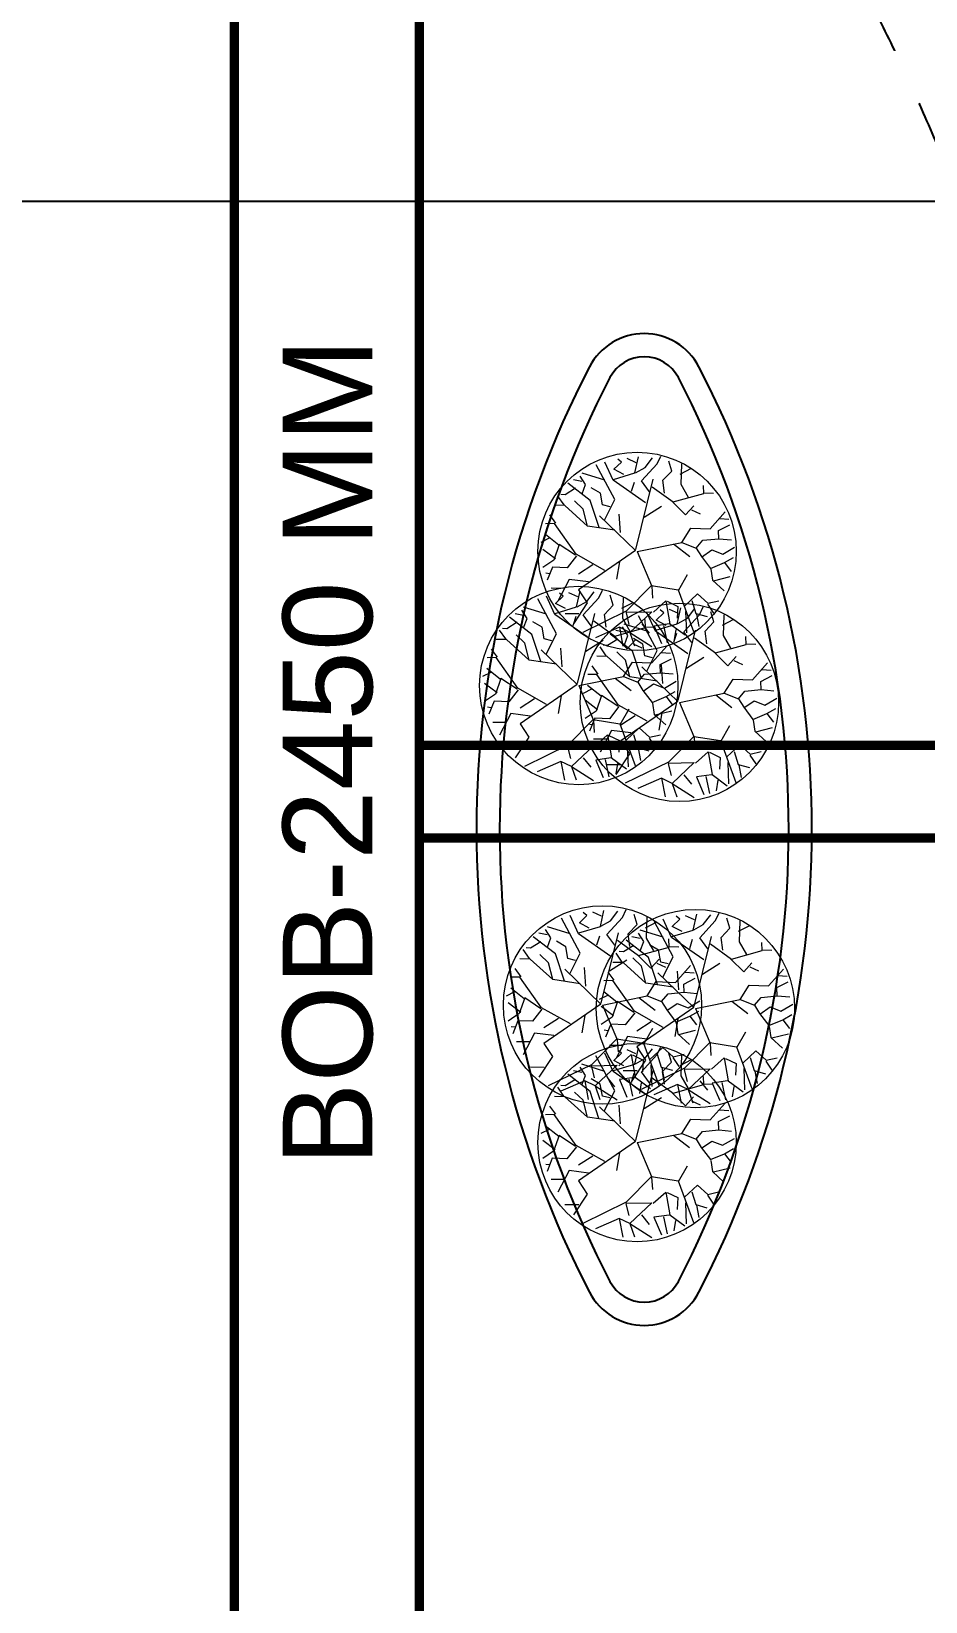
# Model space of a CAD drawing. Header units: millimetres. Extents: x 148480 to 578986, y 39883 to 155062.
# Drawn here: x 235764 to 238663, y 99665 to 104754 of the extents above; entities that cross this region are included whole.
import ezdxf

# ---------------------------------------------------------------- set-up
doc = ezdxf.new("R2010")
doc.units = ezdxf.units.MM
for name, pattern in [('CENTER', [2, 1.25, -0.25, 0.25, -0.25]), ('CONTINU', [0]), ('HIDDEN', [0.375, 0.25, -0.125])]:
    doc.linetypes.add(name, pattern=pattern)
for name, color, linetype in [('CEN', 252, 'CENTER'), ('Flooring', 44, 'Continuous'), ('I - MODULAR', 44, 'Continuous'), ('Layer2', 4, 'Continuous'), ('Layer4', 6, 'Continuous'), ('M-HVAC VRV PIPE', 4, 'Continuous'), ('M-HVAC-SUPPLY AIR DUCT', 4, 'Continuous')]:
    doc.layers.add(name, color=color, linetype=linetype)
doc.layers.add('I-01$0$i-plants', color=7, linetype='Continuous', lineweight=13, true_color=0x86b300)
doc.styles.add('R', font='romans.shx')
doc.styles.add('ROMAND', font='romand__.ttf')
doc.dimstyles.new('Vayucon', dxfattribs={"dimtxt": 200, "dimasz": 150, "dimexe": 0, "dimexo": 0, "dimgap": 9e-05, "dimtad": 1, "dimdec": 0, "dimrnd": 5, "dimzin": 0, "dimdsep": 46, "dimtxsty": 'ROMAND', "dimcen": 90, "dimclrd": 42, "dimclre": 8, "dimclrt": 7, "dimadec": 0, "dimazin": 0, "dimtfac": 1, "dimtdec": 0, "dimtofl": 0, "dimtmove": 1, "dimatfit": 0, "dimfxl": 1, "dimtolj": 1, "dimtzin": 0, "dimarcsym": 0})

# ---------------------------------------------------------------- blocks, each defined once
blk = doc.blocks.new('GFC1')
at = {"layer": 'CEN', "color": 8, "linetype": 'HIDDEN', "lineweight": 0, "ltscale": 1500}
for p, q in [((309656.3, 103425.7), (315044.3, 103425.7)), ((309656.3, 103125.7), (315044.3, 103125.7))]:
    blk.add_line(p, q, dxfattribs=at)
for points in [[(309053.8, 100526.4), (309053.8, 105940.7)], [(309653.8, 100526.4), (309653.8, 105940.7)]]:
    blk.add_lwpolyline(points, dxfattribs=at)
at = {"layer": 'Flooring', "color": 8, "linetype": 'HIDDEN', "ltscale": 1500}
blk.add_arc((305433.2, 102899.5), 6396.8, 330.30642, 33.81035, dxfattribs=at)
at = {"layer": 'I - MODULAR', "color": 8, "linetype": 'Continuous'}
for centre, radius, start, end in [((310383, 104560.3), 200, 27.4585, 152.5415), ((310383, 104560.3), 125, 27.4585, 152.5415), ((313090.5, 103153.3), 3251.2, 152.5415, 207.4585), ((307675.5, 103153.3), 3251.2, 332.5415, 27.4585), ((313090.5, 103153.3), 3176.2, 152.5415, 207.4585), ((307675.5, 103153.3), 3176.2, 332.5415, 27.4585), ((310383, 101746.4), 125, 207.4585, 332.5415), ((310383, 101746.4), 200, 207.4585, 332.5415)]:
    blk.add_arc(centre, radius, start, end, dxfattribs=at)
at = {"layer": 'I-01$0$i-plants', "color": 8}
for p, q in [((310287.7, 104222.3), (310227, 104335.4)), ((310282.1, 104285.1), (310255.6, 104344)), ((310285, 104320.6), (310309.2, 104344.1)), ((310316.9, 104303.6), (310285, 104320.6)), ((310309.2, 104344.1), (310297.4, 104354)), ((310356.7, 104342.1), (310328.3, 104355.1)), ((310353.1, 104308.8), (310364.4, 104360.7)), ((310355.3, 104309.5), (310385.8, 104326.7)), ((310374.3, 104283.3), (310424.7, 104338.4)), ((310385.8, 104326.7), (310410, 104358.1)), ((310424.7, 104338.4), (310437.2, 104363.7)), ((310472.1, 104315.1), (310462.4, 104347.3)), ((310499.7, 104304.7), (310536.4, 104323.8)), ((310503, 104271), (310505.2, 104338.5)), ((310207.9, 104220), (310135.5, 104275.7)), ((310180.6, 104281.5), (310154.2, 104287)), ((310192.4, 104271.6), (310175.5, 104298.7)), ((310255.3, 104285.1), (310181.4, 104308.3)), ((310181.5, 104241.4), (310192.4, 104271.6)), ((310386.9, 104211.8), (310282.1, 104285.1)), ((310283.6, 104288), (310353.1, 104308.8)), ((310342.1, 104249.3), (310351.2, 104278.9)), ((310356.2, 104060.7), (310412.5, 104288.2)), ((310400.5, 104248.1), (310374.3, 104283.3)), ((310443.1, 104284.9), (310472.1, 104315.1)), ((310448.7, 104243.8), (310443.1, 104284.9)), ((310526.6, 104229.6), (310503, 104271)), ((310576.5, 104242.1), (310575.4, 104268.3)), ((310123.1, 104205.1), (310103.2, 104233.9)), ((310126.6, 104238.4), (310112.7, 104239.5)), ((310160.5, 104259.2), (310126.6, 104238.4)), ((310185.2, 104191.6), (310157.2, 104218.2)), ((310236.7, 104132), (310207.9, 104220)), ((310241, 104243.4), (310211.3, 104261)), ((310248, 104205.1), (310241, 104243.4)), ((310254, 104156), (310287.7, 104222.3)), ((310409, 104264), (310477.4, 104214.9)), ((310477.4, 104214.9), (310576.5, 104242.1)), ((310575.8, 104244.4), (310607.4, 104243.3)), ((310096.3, 104146.2), (310077.1, 104172.6)), ((310126, 104203.2), (310092.2, 104204)), ((310199.3, 104136.7), (310126, 104203.2)), ((310199.3, 104136.7), (310185.2, 104191.6)), ((310354.8, 104057.5), (310238.4, 104170)), ((310272.3, 104199), (310248, 104205.1)), ((310306.2, 104115.4), (310301.7, 104175.6)), ((310382.9, 104165.3), (310439.1, 104200.9)), ((310475.5, 104214.3), (310516.7, 104173.3)), ((310516.7, 104173.3), (310543.6, 104202.5)), ((310536.2, 104189.7), (310564.6, 104176.7)), ((310597.3, 104127.7), (310645.8, 104182.3)), ((310091.9, 104144.9), (310063.2, 104144.4)), ((310162.2, 104045.3), (310091.9, 104144.9)), ((310288.2, 104123.4), (310199.3, 104136.7)), ((310505.5, 104083.9), (310534.1, 104130)), ((310534.1, 104130), (310597.3, 104127.7)), ((310623.7, 104122.2), (310660.5, 104141)), ((310624.9, 104095.7), (310623.7, 104122.2)), ((310627.7, 104160.9), (310657.2, 104158.8)), ((310075, 104097), (310047.8, 104083.5)), ((310106.6, 104074.3), (310062.5, 104109.2)), ((310107.8, 104077.1), (310089.7, 104026.4)), ((310160.8, 104042.1), (310107.8, 104077.1)), ((310360.1, 104054.4), (310505.5, 104083.9)), ((310478.2, 104078.6), (310530.5, 104038)), ((310505.5, 104083.9), (310551.4, 104065.5)), ((310551.4, 104065.5), (310572.7, 104090.7)), ((310551.4, 104065.5), (310568.4, 104038.4)), ((310572.7, 104090.7), (310624.9, 104095.7)), ((310624.9, 104095.7), (310666.1, 104091.8)), ((310637.5, 104045.7), (310675.6, 104068.1)), ((310089.7, 104026.4), (310054.5, 104002.4)), ((310095, 104030.5), (310054.6, 104061.1)), ((310163.6, 104040.5), (310132.9, 104001.5)), ((310255.9, 103993.2), (310162.2, 104045.3)), ((310354.8, 104057.5), (310169.9, 103930)), ((310303.3, 104020.8), (310293.5, 103964.1)), ((310360.1, 104054.4), (310406.8, 103944.3)), ((310568.4, 104038.4), (310598.1, 103999.2)), ((310569, 104036.1), (310602.1, 104059.5)), ((310598.1, 103999.2), (310643.7, 104018.2)), ((310602.1, 104059.5), (310637.5, 104045.7)), ((310643.7, 104018.2), (310672.3, 104034.9)), ((310643.7, 104018.2), (310665.5, 103989.7)), ((310076.2, 103982), (310064.5, 103983.8)), ((310085.4, 104003.5), (310068.9, 103961.1)), ((310132.9, 104001.5), (310085.4, 104003.5)), ((310139.8, 103963.6), (310102.8, 103893.4)), ((310202.4, 103955.5), (310139.8, 103963.6)), ((310217, 104010.8), (310170.3, 103980.9)), ((310494.3, 103927.8), (310523.6, 103979.4)), ((310598.9, 103996.6), (310604.9, 103960.9)), ((310604.9, 103960.9), (310642, 103926.5)), ((310607.7, 103959.3), (310661.8, 103972.7)), ((310092.9, 103850.6), (310066.4, 103909.5)), ((310123.7, 103934.7), (310081.2, 103935.1)), ((310095.8, 103886.2), (310120, 103909.7)), ((310120, 103909.7), (310108.2, 103919.6)), ((310167.5, 103907.7), (310139.1, 103920.7)), ((310163.9, 103874.4), (310175.2, 103926.2)), ((310170, 103929.9), (310198.3, 103887.4)), ((310196.6, 103892.3), (310220.8, 103923.6)), ((310235.5, 103904), (310247.9, 103929.3)), ((310282.9, 103880.7), (310273.2, 103912.9)), ((310406.8, 103944.3), (310324.5, 103860.9)), ((310406.8, 103944.3), (310493.5, 103930.4)), ((310407.4, 103942), (310410.4, 103902.6)), ((310493.5, 103930.4), (310543.2, 103795)), ((310514.1, 103877.5), (310555.6, 103916.8)), ((310555.6, 103916.8), (310589.4, 103886.6)), ((310003.2, 103837.2), (309986.3, 103864.3)), ((310066.1, 103850.7), (309992.2, 103873.8)), ((310098.5, 103787.9), (310037.7, 103900.9)), ((310094.4, 103853.5), (310163.9, 103874.4)), ((310127.7, 103869.2), (310095.8, 103886.2)), ((310198.3, 103887.4), (310153.6, 103820.3)), ((310166.1, 103875), (310196.6, 103892.3)), ((310324.5, 103860.9), (310184.5, 103792)), ((310185.1, 103848.9), (310235.5, 103904)), ((310253.9, 103850.5), (310282.9, 103880.7)), ((310310.5, 103870.3), (310347.2, 103889.4)), ((310313.8, 103836.6), (310315.9, 103904.1)), ((310323.4, 103857.7), (310407.9, 103859)), ((310407.9, 103859), (310336.3, 103792)), ((310412.7, 103857.7), (310453, 103894.2)), ((310446.3, 103855), (310434.5, 103864.9)), ((310453, 103894.2), (310466.4, 103820.3)), ((310457.9, 103892.8), (310492.1, 103876.2)), ((310493.8, 103853), (310465.4, 103866.1)), ((310492.1, 103876.2), (310489.9, 103838)), ((310490.2, 103819.7), (310501.5, 103871.6)), ((310517.1, 103859.6), (310519.7, 103790.7)), ((310522.9, 103837.7), (310547.1, 103869)), ((310537.6, 103895.1), (310550.2, 103853.3)), ((310561.8, 103849.4), (310574.3, 103874.7)), ((310587.9, 103883.7), (310607.9, 103854.7)), ((310589.4, 103886.6), (310624.7, 103894.7)), ((309971.3, 103824.8), (309937.4, 103804)), ((310018.7, 103785.6), (309946.3, 103841.3)), ((309991.4, 103847.1), (309965, 103852.6)), ((309992.2, 103807), (310003.2, 103837.2)), ((310051.8, 103808.9), (310022, 103826.5)), ((310058.8, 103770.7), (310051.8, 103808.9)), ((310197.7, 103777.4), (310092.9, 103850.6)), ((310170.8, 103852.3), (310126.3, 103852.4)), ((310152.9, 103814.8), (310162, 103844.5)), ((310167, 103626.3), (310223.3, 103853.8)), ((310211.3, 103813.6), (310185.1, 103848.9)), ((310219.8, 103829.6), (310288.2, 103780.4)), ((310302.4, 103808.7), (310225.3, 103774.9)), ((310259.5, 103809.3), (310253.9, 103850.5)), ((310288.2, 103780.4), (310387.3, 103807.7)), ((310336.3, 103792), (310302.4, 103808.7)), ((310302.4, 103808.7), (310313.9, 103747.7)), ((310329.5, 103782.5), (310312.6, 103809.6)), ((310337.4, 103795.2), (310313.8, 103836.6)), ((310392.4, 103796.1), (310318.5, 103819.2)), ((310324.1, 103855.5), (310333, 103817.8)), ((310424.8, 103733.3), (310364.1, 103846.3)), ((310374.8, 103819.8), (310399.6, 103789.4)), ((310387.3, 103807.7), (310386.2, 103833.9)), ((310386.6, 103810), (310418.2, 103808.8)), ((310419.2, 103796), (310392.7, 103854.9)), ((310464.2, 103819.7), (310415, 103812.7)), ((310415, 103812.7), (310438.8, 103755.8)), ((310420.7, 103798.9), (310490.2, 103819.7)), ((310422.1, 103831.5), (310446.3, 103855)), ((310454.1, 103814.6), (310422.1, 103831.5)), ((310445.8, 103814.2), (310458, 103758.8)), ((310466.4, 103820.3), (310515.3, 103784.1)), ((310492.4, 103820.4), (310522.9, 103837.7)), ((310511.4, 103794.3), (310561.8, 103849.4)), ((310550.2, 103853.3), (310586.9, 103843.1)), ((310553, 103851.7), (310560.5, 103811.1)), ((310580.2, 103795.8), (310609.2, 103826.1)), ((310609.2, 103826.1), (310599.5, 103858.2)), ((310636.8, 103815.6), (310673.5, 103834.8)), ((310640.1, 103781.9), (310642.3, 103849.4)), ((309936.8, 103768.8), (309902.9, 103769.6)), ((309933.9, 103770.7), (309914, 103799.4)), ((309937.4, 103804), (309923.5, 103805.1)), ((310010.1, 103702.3), (309936.8, 103768.8)), ((309996, 103757.2), (309968, 103783.8)), ((310010.1, 103702.3), (309996, 103757.2)), ((310047.4, 103697.6), (310018.7, 103785.6)), ((310083.1, 103764.6), (310058.8, 103770.7)), ((310064.7, 103721.6), (310098.5, 103787.9)), ((310193.7, 103730.9), (310249.9, 103766.5)), ((310297.6, 103770.1), (310263.7, 103749.3)), ((310345, 103730.9), (310272.6, 103786.6)), ((310286.3, 103779.9), (310327.5, 103738.8)), ((310317.7, 103792.4), (310291.3, 103797.9)), ((310318.6, 103752.3), (310329.5, 103782.5)), ((310327.5, 103738.8), (310354.4, 103768.1)), ((310336.3, 103792), (310408, 103746.6)), ((310336.3, 103792), (310351.7, 103748.5)), ((310378.1, 103754.3), (310348.4, 103771.9)), ((310524, 103722.7), (310419.2, 103796)), ((310479.2, 103760.2), (310488.3, 103789.8)), ((310485.1, 103801.9), (310479.7, 103768.1)), ((310493.3, 103571.7), (310549.6, 103799.1)), ((310537.6, 103759), (310511.4, 103794.3)), ((310546.1, 103775), (310614.5, 103725.8)), ((310585.8, 103754.7), (310580.2, 103795.8)), ((310663.7, 103740.6), (310640.1, 103781.9)), ((310713.6, 103753.1), (310712.5, 103779.3)), ((309902.7, 103710.4), (309874, 103710)), ((309907, 103711.7), (309887.9, 103738.2)), ((309973, 103610.9), (309902.7, 103710.4)), ((310165.6, 103623.1), (310049.2, 103735.6)), ((310117, 103681), (310112.5, 103741.2)), ((310263.1, 103714.1), (310229.3, 103714.9)), ((310260.2, 103716.1), (310240.4, 103744.8)), ((310263.7, 103749.3), (310249.8, 103750.5)), ((310336.4, 103647.7), (310263.1, 103714.1)), ((310322.3, 103702.5), (310294.3, 103729.1)), ((310373.8, 103643), (310345, 103730.9)), ((310347, 103755.3), (310375.4, 103742.2)), ((310385.1, 103716.1), (310378.1, 103754.3)), ((310409.4, 103709.9), (310385.1, 103716.1)), ((310391.1, 103666.9), (310424.8, 103733.3)), ((310408.1, 103693.3), (310456.5, 103747.8)), ((310434.5, 103687.8), (310471.3, 103706.6)), ((310438.5, 103726.5), (310468, 103724.4)), ((310520, 103676.2), (310576.2, 103711.8)), ((310612.6, 103725.2), (310653.8, 103684.2)), ((310614.5, 103725.8), (310713.6, 103753.1)), ((310653.8, 103684.2), (310680.7, 103713.5)), ((310712.9, 103755.3), (310744.5, 103754.2)), ((309885.8, 103662.6), (309858.6, 103649.1)), ((309917.4, 103639.9), (309873.3, 103674.7)), ((310099, 103689), (310010.1, 103702.3)), ((310229, 103655.8), (310200.3, 103655.3)), ((310233.4, 103657.1), (310214.2, 103683.5)), ((310299.3, 103556.2), (310229, 103655.8)), ((310316.3, 103649.5), (310344.9, 103695.6)), ((310336.4, 103647.7), (310322.3, 103702.5)), ((310344.9, 103695.6), (310408.1, 103693.3)), ((310362.2, 103631.1), (310383.5, 103656.2)), ((310491.9, 103568.4), (310375.5, 103680.9)), ((310383.5, 103656.2), (310435.6, 103661.3)), ((310435.6, 103661.3), (310434.5, 103687.8)), ((310435.6, 103661.3), (310476.9, 103657.4)), ((310443.3, 103626.3), (310438.8, 103686.5)), ((310673.3, 103700.6), (310701.7, 103687.6)), ((310734.4, 103638.7), (310782.9, 103693.2)), ((310764.8, 103671.8), (310794.3, 103669.7)), ((309905.8, 103596.1), (309865.3, 103626.7)), ((309918.6, 103642.7), (309900.5, 103592)), ((309971.6, 103607.7), (309918.6, 103642.7)), ((309974.4, 103606), (309943.7, 103567.1)), ((310066.7, 103558.7), (309973, 103610.9)), ((310165.6, 103623.1), (309980.7, 103495.6)), ((310170.9, 103619.9), (310316.3, 103649.5)), ((310170.9, 103619.9), (310217.5, 103509.9)), ((310212.1, 103607.9), (310184.9, 103594.5)), ((310243.7, 103585.2), (310199.6, 103620.1)), ((310289, 103644.2), (310341.2, 103603.6)), ((310316.3, 103649.5), (310362.2, 103631.1)), ((310425.3, 103634.4), (310336.4, 103647.7)), ((310362.2, 103631.1), (310379.1, 103604)), ((310379.1, 103604), (310408.9, 103564.8)), ((310379.8, 103601.7), (310412.9, 103625.1)), ((310412.9, 103625.1), (310448.3, 103611.3)), ((310448.3, 103611.3), (310486.4, 103633.7)), ((310642.6, 103594.9), (310671.2, 103640.9)), ((310671.2, 103640.9), (310734.4, 103638.7)), ((310709.8, 103601.6), (310762, 103606.6)), ((310760.8, 103633.1), (310797.6, 103652)), ((310762, 103606.6), (310760.8, 103633.1)), ((310762, 103606.6), (310803.2, 103602.7)), ((309900.5, 103592), (309865.3, 103568)), ((309896.2, 103569.1), (309879.7, 103526.7)), ((309943.7, 103567.1), (309896.2, 103569.1)), ((310027.8, 103576.4), (309981.1, 103546.5)), ((310114.1, 103586.4), (310104.3, 103529.7)), ((310232.1, 103541.4), (310191.7, 103572.1)), ((310244.9, 103588), (310226.8, 103537.3)), ((310297.9, 103553), (310244.9, 103588)), ((310393, 103504.1), (310299.3, 103556.2)), ((310491.9, 103568.4), (310307, 103440.9)), ((310408.9, 103564.8), (310454.5, 103583.8)), ((310409.7, 103562.2), (310415.6, 103526.5)), ((310454.5, 103583.8), (310483.1, 103600.5)), ((310454.5, 103583.8), (310476.3, 103555.3)), ((310497.2, 103565.3), (310642.6, 103594.9)), ((310497.2, 103565.3), (310543.9, 103455.2)), ((310615.3, 103589.5), (310667.6, 103548.9)), ((310642.6, 103594.9), (310688.5, 103576.4)), ((310688.5, 103576.4), (310709.8, 103601.6)), ((310688.5, 103576.4), (310705.5, 103549.3)), ((310706.1, 103547.1), (310739.2, 103570.4)), ((310739.2, 103570.4), (310774.6, 103556.6)), ((310774.6, 103556.6), (310812.7, 103579)), ((309887, 103547.6), (309875.3, 103549.4)), ((309950.6, 103529.2), (309913.6, 103459)), ((310013.2, 103521.1), (309950.6, 103529.2)), ((310217.5, 103509.9), (310135.3, 103426.5)), ((310226.8, 103537.3), (310191.6, 103513.3)), ((310222.5, 103514.5), (310206, 103472)), ((310217.5, 103509.9), (310304.3, 103495.9)), ((310218.2, 103507.6), (310221.2, 103468.2)), ((310270, 103512.4), (310222.5, 103514.5)), ((310300.7, 103551.4), (310270, 103512.4)), ((310305, 103493.3), (310334.4, 103544.9)), ((310354.1, 103521.8), (310307.4, 103491.8)), ((310415.6, 103526.5), (310452.8, 103492)), ((310418.5, 103524.9), (310472.5, 103538.3)), ((310440.4, 103531.7), (310430.6, 103475)), ((310705.5, 103549.3), (310735.2, 103510.2)), ((310735.2, 103510.2), (310780.8, 103529.1)), ((310736, 103507.6), (310742, 103471.9)), ((310780.8, 103529.1), (310809.4, 103545.9)), ((310780.8, 103529.1), (310802.6, 103500.7)), ((309934.5, 103500.3), (309892, 103500.6)), ((310009.1, 103453), (309964.4, 103385.8)), ((309980.8, 103495.5), (310009.1, 103453)), ((310213.3, 103493), (310201.6, 103494.7)), ((310223.5, 103423.2), (310263.8, 103459.7)), ((310276.9, 103474.5), (310239.9, 103404.4)), ((310263.8, 103459.7), (310277.1, 103385.9)), ((310268.7, 103458.4), (310302.8, 103441.7)), ((310339.5, 103466.4), (310276.9, 103474.5)), ((310304.3, 103495.9), (310354, 103360.5)), ((310324.8, 103443), (310366.4, 103482.4)), ((310348.4, 103460.7), (310361, 103418.9)), ((310366.4, 103482.4), (310400.2, 103452.2)), ((310400.2, 103452.2), (310435.5, 103460.3)), ((310543.9, 103455.2), (310461.6, 103371.8)), ((310543.9, 103455.2), (310630.6, 103441.3)), ((310544.5, 103453), (310547.5, 103413.5)), ((310631.4, 103438.7), (310660.7, 103490.3)), ((310742, 103471.9), (310779.1, 103437.4)), ((310744.8, 103470.2), (310798.9, 103483.6)), ((309981.6, 103417.9), (309937.1, 103418)), ((310135.3, 103426.5), (309995.3, 103357.6)), ((310134.2, 103423.3), (310218.7, 103424.6)), ((310134.8, 103421.1), (310143.8, 103383.4)), ((310218.7, 103424.6), (310147.1, 103357.5)), ((310260.8, 103445.7), (310218.3, 103446)), ((310302.8, 103441.7), (310300.7, 103403.6)), ((310307.1, 103440.8), (310335.4, 103398.4)), ((310327.8, 103425.2), (310330.5, 103356.3)), ((310361, 103418.9), (310397.7, 103408.6)), ((310363.8, 103417.2), (310371.3, 103376.7)), ((310398.7, 103449.3), (310418.6, 103420.2)), ((310549.8, 103368.6), (310590.1, 103405.1)), ((310590.1, 103405.1), (310603.5, 103331.3)), ((310595, 103403.7), (310629.2, 103387.1)), ((310630.6, 103441.3), (310680.3, 103305.9)), ((310651.2, 103388.4), (310692.7, 103427.7)), ((310674.7, 103406.1), (310687.3, 103364.2)), ((310692.7, 103427.7), (310726.5, 103397.6)), ((310726.5, 103397.6), (310761.8, 103405.7)), ((310113.2, 103374.2), (310036.1, 103340.5)), ((310147.1, 103357.5), (310113.2, 103374.2)), ((310113.2, 103374.2), (310124.7, 103313.3)), ((310147.1, 103357.5), (310218.8, 103312.2)), ((310147.1, 103357.5), (310162.5, 103314)), ((310185.6, 103385.4), (310210.4, 103354.9)), ((310275, 103385.3), (310225.8, 103378.3)), ((310225.8, 103378.3), (310249.6, 103321.4)), ((310256.6, 103379.8), (310268.8, 103324.3)), ((310307.9, 103363.2), (310263.4, 103363.3)), ((310277.1, 103385.9), (310326, 103349.7)), ((310295.9, 103367.5), (310290.5, 103333.7)), ((310335.4, 103398.4), (310290.7, 103331.2)), ((310461.6, 103371.8), (310321.6, 103303)), ((310460.5, 103368.7), (310545, 103370)), ((310461.2, 103366.4), (310470.1, 103328.8)), ((310545, 103370), (310473.4, 103302.9)), ((310629.2, 103387.1), (310627, 103349)), ((310654.2, 103370.5), (310656.8, 103301.7)), ((310687.3, 103364.2), (310724, 103354)), ((310690.2, 103362.6), (310697.6, 103322)), ((310725, 103394.6), (310745, 103365.6)), ((310439.5, 103319.6), (310362.4, 103285.8)), ((310473.4, 103302.9), (310439.5, 103319.6)), ((310439.5, 103319.6), (310451, 103258.7)), ((310473.4, 103302.9), (310545.1, 103257.5)), ((310473.4, 103302.9), (310488.8, 103259.4)), ((310512, 103330.7), (310536.7, 103300.3)), ((310601.3, 103330.6), (310552.1, 103323.6)), ((310552.1, 103323.6), (310575.9, 103266.8)), ((310582.9, 103325.1), (310595.1, 103269.7)), ((310603.5, 103331.3), (310652.4, 103295)), ((310622.2, 103312.9), (310616.8, 103279)), ((310312.3, 102868.6), (310324.8, 102893.9)), ((310175.3, 102752.5), (310114.6, 102865.5)), ((310169.8, 102815.2), (310143.3, 102874.1)), ((310172.7, 102850.7), (310196.9, 102874.3)), ((310204.6, 102833.8), (310172.7, 102850.7)), ((310196.9, 102874.3), (310185.1, 102884.2)), ((310244.3, 102872.2), (310216, 102885.3)), ((310240.8, 102839), (310252, 102890.8)), ((310242.9, 102839.6), (310273.4, 102856.9)), ((310262, 102813.5), (310312.3, 102868.6)), ((310273.4, 102856.9), (310297.6, 102888.2)), ((310330.8, 102815), (310359.7, 102845.3)), ((310359.7, 102845.3), (310350.1, 102877.4)), ((310387.3, 102834.8), (310424, 102854)), ((310390.6, 102801.2), (310392.8, 102868.7)), ((310476.6, 102741.1), (310415.9, 102854.1)), ((310471.1, 102803.8), (310444.6, 102862.7)), ((310474, 102839.3), (310498.2, 102862.8)), ((310498.2, 102862.8), (310486.3, 102872.7)), ((310545.6, 102860.8), (310517.3, 102873.9)), ((310542.1, 102827.6), (310553.3, 102879.4)), ((310544.2, 102828.2), (310574.7, 102845.5)), ((310563.3, 102802.1), (310613.6, 102857.2)), ((310574.7, 102845.5), (310598.9, 102876.8)), ((310613.6, 102857.2), (310626.1, 102882.5)), ((310661, 102833.9), (310651.4, 102866)), ((310688.6, 102823.4), (310725.3, 102842.6)), ((310691.9, 102789.7), (310694.1, 102857.2)), ((310095.6, 102750.1), (310023.1, 102805.9)), ((310068.3, 102811.6), (310041.9, 102817.2)), ((310080.1, 102801.7), (310063.1, 102828.8)), ((310142.9, 102815.3), (310069.1, 102838.4)), ((310069.1, 102771.6), (310080.1, 102801.7)), ((310128.6, 102773.5), (310098.9, 102791.1)), ((310274.6, 102741.9), (310169.8, 102815.2)), ((310171.3, 102818.1), (310240.8, 102839)), ((310229.7, 102779.4), (310238.8, 102809)), ((310243.9, 102590.9), (310300.2, 102818.3)), ((310288.2, 102778.2), (310262, 102813.5)), ((310296.6, 102794.2), (310365, 102745)), ((310396.9, 102738.7), (310324.4, 102794.5)), ((310336.3, 102773.9), (310330.8, 102815)), ((310369.6, 102800.2), (310343.2, 102805.7)), ((310381.4, 102790.3), (310364.4, 102817.4)), ((310444.2, 102803.9), (310370.4, 102827)), ((310370.4, 102760.1), (310381.4, 102790.3)), ((310414.3, 102759.8), (310390.6, 102801.2)), ((310464.2, 102772.3), (310463.1, 102798.5)), ((310575.9, 102730.5), (310471.1, 102803.8)), ((310472.6, 102806.7), (310542.1, 102827.6)), ((310505.9, 102822.4), (310474, 102839.3)), ((310531, 102768), (310540.1, 102797.6)), ((310545.1, 102579.5), (310601.5, 102806.9)), ((310589.5, 102766.8), (310563.3, 102802.1)), ((310632.1, 102803.6), (310661, 102833.9)), ((310637.6, 102762.5), (310632.1, 102803.6)), ((310715.5, 102748.4), (310691.9, 102789.7)), ((310010.7, 102735.3), (309990.9, 102764)), ((310014.3, 102768.6), (310000.4, 102769.7)), ((310048.1, 102789.3), (310014.3, 102768.6)), ((310072.8, 102721.7), (310044.8, 102748.4)), ((310124.3, 102662.2), (310095.6, 102750.1)), ((310135.7, 102735.3), (310128.6, 102773.5)), ((310141.6, 102686.1), (310175.3, 102752.5)), ((310312, 102723.9), (310292.2, 102752.6)), ((310315.6, 102757.1), (310301.7, 102758.3)), ((310349.4, 102777.9), (310315.6, 102757.1)), ((310363.1, 102744.5), (310404.3, 102703.4)), ((310365, 102745), (310464.2, 102772.3)), ((310429.9, 102762.1), (310400.2, 102779.7)), ((310437, 102723.9), (310429.9, 102762.1)), ((310442.9, 102674.7), (310476.6, 102741.1)), ((310463.5, 102774.6), (310495.1, 102773.4)), ((310597.9, 102782.8), (310666.3, 102733.6)), ((310666.3, 102733.6), (310765.4, 102760.9)), ((310765.4, 102760.9), (310764.4, 102787.1)), ((310764.8, 102763.1), (310796.3, 102762)), ((309983.9, 102676.3), (309964.8, 102702.8)), ((310013.6, 102733.3), (309979.8, 102734.2)), ((310086.9, 102666.9), (310013.6, 102733.3)), ((310086.9, 102666.9), (310072.8, 102721.7)), ((310242.5, 102587.6), (310126.1, 102700.2)), ((310159.9, 102729.1), (310135.7, 102735.3)), ((310193.8, 102645.6), (310189.3, 102705.8)), ((310285.2, 102664.9), (310266.1, 102691.3)), ((310270.5, 102695.5), (310326.8, 102731.1)), ((310314.9, 102721.9), (310281.1, 102722.7)), ((310388.2, 102655.5), (310314.9, 102721.9)), ((310374.1, 102710.3), (310346.1, 102736.9)), ((310388.2, 102655.5), (310374.1, 102710.3)), ((310425.6, 102650.8), (310396.9, 102738.7)), ((310404.3, 102703.4), (310431.2, 102732.7)), ((310423.9, 102719.9), (310452.3, 102706.8)), ((310543.8, 102576.2), (310427.4, 102688.7)), ((310461.2, 102717.7), (310437, 102723.9)), ((310484.9, 102657.9), (310533.4, 102712.4)), ((310495.1, 102634.1), (310490.6, 102694.3)), ((310515.3, 102691.1), (310544.9, 102689)), ((310571.8, 102684), (310628.1, 102719.7)), ((310664.4, 102733), (310705.6, 102692)), ((310705.6, 102692), (310732.5, 102721.3)), ((310725.2, 102708.5), (310753.5, 102695.4)), ((310786.2, 102646.5), (310834.7, 102701)), ((309994.3, 102604.4), (309950.2, 102639.3)), ((309979.6, 102675), (309950.8, 102674.5)), ((310049.8, 102575.5), (309979.6, 102675)), ((310175.8, 102653.6), (310086.9, 102666.9)), ((310280.9, 102663.6), (310252.1, 102663.1)), ((310351.1, 102564.1), (310280.9, 102663.6)), ((310477.1, 102642.2), (310388.2, 102655.5)), ((310393.1, 102614.1), (310421.7, 102660.2)), ((310421.7, 102660.2), (310484.9, 102657.9)), ((310511.3, 102652.4), (310548.1, 102671.2)), ((310512.5, 102625.8), (310511.3, 102652.4)), ((310694.4, 102602.7), (310723, 102648.7)), ((310723, 102648.7), (310786.2, 102646.5)), ((310812.6, 102641), (310849.4, 102659.8)), ((310813.8, 102614.4), (310812.6, 102641)), ((310816.6, 102679.7), (310846.2, 102677.5)), ((309962.7, 102627.2), (309935.5, 102613.7)), ((309982.6, 102560.6), (309942.2, 102591.3)), ((309995.5, 102607.3), (309977.4, 102556.6)), ((310048.4, 102572.2), (309995.5, 102607.3)), ((310242.5, 102587.6), (310057.5, 102460.1)), ((310264, 102615.7), (310236.8, 102602.3)), ((310247.8, 102584.5), (310393.1, 102614.1)), ((310295.5, 102593), (310251.5, 102627.9)), ((310296.8, 102595.9), (310278.7, 102545.2)), ((310349.7, 102560.8), (310296.8, 102595.9)), ((310365.8, 102608.7), (310418.1, 102568.2)), ((310393.1, 102614.1), (310439, 102595.7)), ((310439, 102595.7), (310460.4, 102620.8)), ((310439, 102595.7), (310456, 102568.6)), ((310456.7, 102566.3), (310489.8, 102589.7)), ((310460.4, 102620.8), (310512.5, 102625.8)), ((310489.8, 102589.7), (310525.1, 102575.9)), ((310512.5, 102625.8), (310553.8, 102622)), ((310525.1, 102575.9), (310563.2, 102598.3)), ((310549.1, 102573.1), (310694.4, 102602.7)), ((310667.1, 102597.3), (310719.4, 102556.7)), ((310694.4, 102602.7), (310740.3, 102584.2)), ((310740.3, 102584.2), (310761.7, 102609.4)), ((310761.7, 102609.4), (310813.8, 102614.4)), ((310813.8, 102614.4), (310855.1, 102610.5)), ((310826.4, 102564.5), (310864.5, 102586.8)), ((309977.4, 102556.6), (309942.1, 102532.6)), ((310051.3, 102570.6), (310020.5, 102531.7)), ((310143.6, 102523.3), (310049.8, 102575.5)), ((310104.7, 102541), (310057.9, 102511.1)), ((310191, 102551), (310181.2, 102494.3)), ((310278.7, 102545.2), (310243.4, 102521.1)), ((310283.9, 102549.2), (310243.5, 102579.9)), ((310247.8, 102584.5), (310294.4, 102474.5)), ((310352.6, 102559.2), (310321.8, 102520.2)), ((310444.9, 102511.9), (310351.1, 102564.1)), ((310543.8, 102576.2), (310358.8, 102448.7)), ((310456, 102568.6), (310485.7, 102529.4)), ((310492.3, 102539.6), (310482.5, 102482.8)), ((310485.7, 102529.4), (310531.3, 102548.4)), ((310531.3, 102548.4), (310559.9, 102565.1)), ((310531.3, 102548.4), (310553.1, 102519.9)), ((310549.1, 102573.1), (310595.7, 102463)), ((310740.3, 102584.2), (310757.3, 102557.2)), ((310757.3, 102557.2), (310787, 102518)), ((310758, 102554.9), (310791, 102578.2)), ((310787, 102518), (310832.6, 102537)), ((310791, 102578.2), (310826.4, 102564.5)), ((310832.6, 102537), (310861.2, 102553.7)), ((310832.6, 102537), (310854.4, 102508.5)), ((309963.9, 102512.2), (309952.1, 102514)), ((309973, 102533.7), (309956.6, 102491.3)), ((310020.5, 102531.7), (309973, 102533.7)), ((310027.4, 102493.8), (309990.4, 102423.6)), ((310090, 102485.7), (310027.4, 102493.8)), ((310265.2, 102500.8), (310253.4, 102502.6)), ((310274.3, 102522.3), (310257.9, 102479.8)), ((310321.8, 102520.2), (310274.3, 102522.3)), ((310406, 102529.6), (310359.2, 102499.6)), ((310381.9, 102457.9), (310411.2, 102509.5)), ((310486.5, 102526.8), (310492.5, 102491.1)), ((310492.5, 102491.1), (310529.7, 102456.6)), ((310495.3, 102489.5), (310549.4, 102502.9)), ((310683.2, 102446.5), (310712.5, 102498.1)), ((310787.8, 102515.4), (310793.8, 102479.7)), ((310796.6, 102478.1), (310850.7, 102491.4)), ((310011.4, 102464.9), (309968.8, 102465.2)), ((310057.6, 102460), (310086, 102417.6)), ((310294.4, 102474.5), (310212.1, 102391.1)), ((310312.6, 102453.5), (310270.1, 102453.8)), ((310328.7, 102482.4), (310291.7, 102412.2)), ((310294.4, 102474.5), (310381.1, 102460.5)), ((310295.1, 102472.2), (310298.1, 102432.8)), ((310308.9, 102428.4), (310297.1, 102438.3)), ((310356.4, 102426.4), (310328, 102439.5)), ((310391.3, 102474.2), (310328.7, 102482.4)), ((310352.8, 102393.1), (310364.1, 102445)), ((310358.9, 102448.6), (310387.3, 102406.2)), ((310381.1, 102460.5), (310430.9, 102325.1)), ((310385.5, 102411.1), (310409.7, 102442.4)), ((310401.7, 102407.6), (310443.3, 102447)), ((310424.4, 102422.7), (310436.9, 102448.1)), ((310443.3, 102447), (310477.1, 102416.8)), ((310595.7, 102463), (310513.4, 102379.6)), ((310595.7, 102463), (310682.4, 102449.1)), ((310596.4, 102460.8), (310599.4, 102421.3)), ((310682.4, 102449.1), (310732.2, 102313.7)), ((310703, 102396.2), (310744.5, 102435.5)), ((310744.5, 102435.5), (310778.4, 102405.4)), ((310793.8, 102479.7), (310831, 102445.2)), ((310086, 102417.6), (310041.3, 102350.4)), ((310212.1, 102391.1), (310072.1, 102322.2)), ((310192.2, 102355.9), (310175.2, 102383)), ((310255, 102369.4), (310181.2, 102392.6)), ((310211, 102387.9), (310295.5, 102389.2)), ((310211.7, 102385.6), (310220.6, 102348)), ((310295.5, 102389.2), (310224, 102322.1)), ((310287.4, 102306.7), (310226.7, 102419.7)), ((310281.9, 102369.4), (310255.3, 102428.3)), ((310283.3, 102372.3), (310352.8, 102393.1)), ((310284.8, 102404.9), (310308.9, 102428.4)), ((310316.7, 102387.9), (310284.8, 102404.9)), ((310300.3, 102387.8), (310340.7, 102424.3)), ((310340.7, 102424.3), (310354, 102350.5)), ((310387.3, 102406.2), (310342.6, 102339)), ((310345.5, 102422.9), (310379.7, 102406.3)), ((310355, 102393.8), (310385.5, 102411.1)), ((310374, 102367.7), (310424.4, 102422.7)), ((310379.7, 102406.3), (310377.6, 102368.2)), ((310404.7, 102389.8), (310407.4, 102320.9)), ((310425.3, 102425.3), (310437.8, 102383.4)), ((310437.8, 102383.4), (310474.5, 102373.2)), ((310442.8, 102369.2), (310471.8, 102399.5)), ((310471.8, 102399.5), (310462.2, 102431.6)), ((310475.6, 102413.9), (310495.5, 102384.8)), ((310477.1, 102416.8), (310512.4, 102424.9)), ((310499.4, 102389), (310536.1, 102408.1)), ((310502.7, 102355.3), (310504.9, 102422.8)), ((310601.6, 102376.4), (310642, 102412.9)), ((310642, 102412.9), (310655.3, 102339.1)), ((310646.8, 102411.5), (310681, 102394.9)), ((310681, 102394.9), (310678.9, 102356.8)), ((310726.6, 102413.9), (310739.1, 102372)), ((310776.9, 102402.4), (310796.8, 102373.4)), ((310778.4, 102405.4), (310813.7, 102413.5)), ((310058.5, 102382.5), (310014, 102382.6)), ((310190.1, 102338.8), (310112.9, 102305.1)), ((310160.2, 102343.5), (310126.4, 102322.7)), ((310207.6, 102304.3), (310135.2, 102360)), ((310180.4, 102365.8), (310153.9, 102371.3)), ((310181.2, 102325.7), (310192.2, 102355.9)), ((310224, 102322.1), (310190.1, 102338.8)), ((310190.1, 102338.8), (310201.6, 102277.9)), ((310240.7, 102327.7), (310211, 102345.3)), ((310262.5, 102349.9), (310287.2, 102319.5)), ((310386.7, 102296.1), (310281.9, 102369.4)), ((310351.8, 102349.9), (310302.6, 102342.9)), ((310302.6, 102342.9), (310326.5, 102286)), ((310359.8, 102371), (310315.2, 102371.1)), ((310333.4, 102344.3), (310345.6, 102288.9)), ((310341.8, 102333.6), (310350.9, 102363.2)), ((310354, 102350.5), (310402.9, 102314.2)), ((310355.9, 102145), (310412.2, 102372.5)), ((310372.8, 102332.1), (310367.3, 102298.3)), ((310513.4, 102379.6), (310373.4, 102310.8)), ((310400.3, 102332.4), (310374, 102367.7)), ((310408.7, 102348.4), (310477.1, 102299.2)), ((310440.7, 102381.8), (310448.1, 102341.3)), ((310448.4, 102328.1), (310442.8, 102369.2)), ((310526.3, 102314), (310502.7, 102355.3)), ((310512.3, 102376.5), (310596.8, 102377.8)), ((310513, 102374.2), (310521.9, 102336.6)), ((310596.8, 102377.8), (310525.3, 102310.7)), ((310563.8, 102338.5), (310588.5, 102308.1)), ((310576.2, 102326.4), (310575.1, 102352.6)), ((310653.1, 102338.4), (310603.9, 102331.5)), ((310634.7, 102332.9), (310646.9, 102277.5)), ((310655.3, 102339.1), (310704.2, 102302.8)), ((310706, 102378.3), (310708.7, 102309.5)), ((310739.1, 102372), (310775.8, 102361.8)), ((310742, 102370.4), (310749.4, 102329.8)), ((310125.7, 102287.5), (310091.9, 102288.3)), ((310122.8, 102289.5), (310103, 102318.2)), ((310126.4, 102322.7), (310112.5, 102323.9)), ((310199, 102221.1), (310125.7, 102287.5)), ((310184.9, 102275.9), (310156.9, 102302.5)), ((310236.4, 102216.4), (310207.6, 102304.3)), ((310224, 102322.1), (310295.6, 102276.8)), ((310224, 102322.1), (310239.4, 102278.6)), ((310247.8, 102289.5), (310240.7, 102327.7)), ((310272, 102283.3), (310247.8, 102289.5)), ((310253.7, 102240.3), (310287.4, 102306.7)), ((310382.6, 102249.6), (310438.9, 102285.2)), ((310491.4, 102327.4), (310414.2, 102293.7)), ((310475.2, 102298.6), (310516.4, 102257.6)), ((310477.1, 102299.2), (310576.2, 102326.4)), ((310525.3, 102310.7), (310491.4, 102327.4)), ((310491.4, 102327.4), (310502.9, 102266.5)), ((310516.4, 102257.6), (310543.3, 102286.9)), ((310525.3, 102310.7), (310596.9, 102265.3)), ((310525.3, 102310.7), (310540.7, 102267.2)), ((310575.5, 102328.7), (310607.1, 102327.6)), ((310603.9, 102331.5), (310627.8, 102274.6)), ((310674.1, 102320.7), (310668.6, 102286.8)), ((310096, 102230.5), (310076.8, 102256.9)), ((310199, 102221.1), (310184.9, 102275.9)), ((310354.5, 102141.8), (310238.2, 102254.3)), ((310305.9, 102199.7), (310301.4, 102259.9)), ((310535.9, 102274), (310564.3, 102261)), ((310597, 102212.1), (310645.5, 102266.6)), ((310627.4, 102245.2), (310656.9, 102243.1)), ((310074.8, 102181.3), (310047.6, 102167.8)), ((310106.3, 102158.6), (310062.3, 102193.5)), ((310091.6, 102229.2), (310062.9, 102228.7)), ((310161.9, 102129.6), (310091.6, 102229.2)), ((310287.9, 102207.8), (310199, 102221.1)), ((310505.2, 102168.2), (310533.8, 102214.3)), ((310533.8, 102214.3), (310597, 102212.1)), ((310572.4, 102175), (310624.6, 102180)), ((310623.4, 102206.5), (310660.2, 102225.4)), ((310624.6, 102180), (310623.4, 102206.5)), ((310624.6, 102180), (310665.8, 102176.1)), ((310094.7, 102114.8), (310054.3, 102145.5)), ((310107.5, 102161.4), (310089.4, 102110.7)), ((310160.5, 102126.4), (310107.5, 102161.4)), ((310255.6, 102077.5), (310161.9, 102129.6)), ((310354.5, 102141.8), (310169.6, 102014.3)), ((310359.8, 102138.7), (310505.2, 102168.2)), ((310359.8, 102138.7), (310406.5, 102028.6)), ((310477.9, 102162.9), (310530.2, 102122.3)), ((310505.2, 102168.2), (310551.1, 102149.8)), ((310551.1, 102149.8), (310572.4, 102175)), ((310551.1, 102149.8), (310568.1, 102122.7)), ((310568.8, 102120.5), (310601.8, 102143.8)), ((310601.8, 102143.8), (310637.2, 102130)), ((310637.2, 102130), (310675.3, 102152.4)), ((310089.4, 102110.7), (310054.2, 102086.7)), ((310085.1, 102087.9), (310068.7, 102045.4)), ((310132.6, 102085.8), (310085.1, 102087.9)), ((310163.3, 102124.8), (310132.6, 102085.8)), ((310216.7, 102095.2), (310170, 102065.2)), ((310303.1, 102105.1), (310293.2, 102048.4)), ((310568.1, 102122.7), (310597.8, 102083.5)), ((310597.8, 102083.5), (310643.4, 102102.5)), ((310598.6, 102080.9), (310604.6, 102045.3)), ((310643.4, 102102.5), (310672, 102119.2)), ((310643.4, 102102.5), (310665.2, 102074.1)), ((310075.9, 102066.4), (310064.2, 102068.1)), ((310139.5, 102047.9), (310102.5, 101977.8)), ((310202.1, 102039.8), (310139.5, 102047.9)), ((310406.5, 102028.6), (310324.2, 101945.2)), ((310406.5, 102028.6), (310493.2, 102014.7)), ((310494, 102012.1), (310523.3, 102063.7)), ((310604.6, 102045.3), (310641.7, 102010.8)), ((310607.4, 102043.6), (310661.5, 102057)), ((310123.4, 102019.1), (310080.9, 102019.4)), ((310169.7, 102014.2), (310198, 101971.8)), ((310407.2, 102026.4), (310410.1, 101986.9)), ((310412.4, 101942), (310452.8, 101978.5)), ((310452.8, 101978.5), (310466.1, 101904.7)), ((310457.6, 101977.1), (310491.8, 101960.5)), ((310493.2, 102014.7), (310543, 101879.3)), ((310513.8, 101961.8), (310555.3, 102001.1)), ((310537.4, 101979.5), (310549.9, 101937.6)), ((310555.3, 102001.1), (310589.1, 101970.9)), ((310589.1, 101970.9), (310624.4, 101979.1)), ((310170.6, 101936.6), (310126, 101936.7)), ((310198, 101971.8), (310153.4, 101904.6)), ((310324.2, 101945.2), (310184.2, 101876.3)), ((310323.1, 101942.1), (310407.6, 101943.4)), ((310323.8, 101939.8), (310332.7, 101902.1)), ((310407.6, 101943.4), (310336.1, 101876.3)), ((310491.8, 101960.5), (310489.7, 101922.3)), ((310516.8, 101943.9), (310519.5, 101875)), ((310549.9, 101937.6), (310586.6, 101927.4)), ((310552.8, 101936), (310560.2, 101895.4)), ((310587.7, 101968), (310607.6, 101939)), ((310302.2, 101893), (310225, 101859.2)), ((310336.1, 101876.3), (310302.2, 101893)), ((310302.2, 101893), (310313.6, 101832.1)), ((310336.1, 101876.3), (310407.7, 101830.9)), ((310336.1, 101876.3), (310351.5, 101832.8)), ((310374.6, 101904.1), (310399.3, 101873.7)), ((310463.9, 101904), (310414.7, 101897)), ((310414.7, 101897), (310438.6, 101840.2)), ((310445.5, 101898.5), (310457.7, 101843.1)), ((310466.1, 101904.7), (310515, 101868.4)), ((310484.9, 101886.2), (310479.4, 101852.4))]:
    blk.add_line(p, q, dxfattribs=at)
at = {"layer": 'I-01$0$i-plants', "color": 8, "linetype": 'CONTINU'}
for centre in [(310360.1, 104054.4), (310170.9, 103619.9), (310497.2, 103565.3), (310247.8, 102584.5), (310549.1, 102573.1), (310359.8, 102138.7)]:
    blk.add_circle(centre, 321.5, dxfattribs=at)
blk = doc.blocks.new('BEAM')
at = {"layer": 'CEN', "color": 11, "linetype": 'HIDDEN', "lineweight": 0, "ltscale": 1500, "const_width": 30}
for points in [[(369053.8, 100526.4), (369053.8, 105940.7)], [(369653.8, 100526.4), (369653.8, 105940.7)], [(369656.3, 103425.7), (375044.3, 103425.7)], [(369656.3, 103125.7), (375044.3, 103125.7)]]:
    blk.add_lwpolyline(points, dxfattribs=at)
at = {"layer": 'CEN', "color": 11, "linetype": 'Continuous', "insert": (369210.9, 102062.6), "char_height": 290.461, "width": 3219.887, "attachment_point": 1, "rotation": 90, "style": 'R'}
blk.add_mtext('{\\fArial|b0|i0|c0|p34;BOB-2450 MM}', dxfattribs=at)
blk = doc.blocks.new('BEE')
at = {"layer": 'M-HVAC VRV PIPE', "linetype": 'Continuous'}
blk.add_blockref('BEAM', (0, 0), dxfattribs=at)

msp = doc.modelspace()

# ---------------------------------------------------------------- block references
at = {"layer": 'Layer4', "linetype": 'Continuous', "rotation": 360}
msp.add_blockref('GFC1', (-72632.4, -986), dxfattribs=at)

# ---------------------------------------------------------------- next in the draw order: block references
at = {"layer": 'Layer2', "linetype": 'Continuous', "rotation": 360}
msp.add_blockref('BEE', (-132632.4, -986), dxfattribs=at)

# ---------------------------------------------------------------- next in the draw order: leaders
at = {"layer": 'M-HVAC-SUPPLY AIR DUCT', "color": 7, "linetype": 'Continuous'}
msp.add_leader([(239177.2, 95863.4), (239177.2, 106522), (234660.7, 106522)], dimstyle='Vayucon', dxfattribs=at)
at = {"layer": 'M-HVAC-SUPPLY AIR DUCT', "linetype": 'Continuous'}
msp.add_leader([(240531.7, 104202.8, 0), (234158.9, 104202.8, 0)], dimstyle='Vayucon', dxfattribs=at)

doc.saveas('drawing.dxf')
